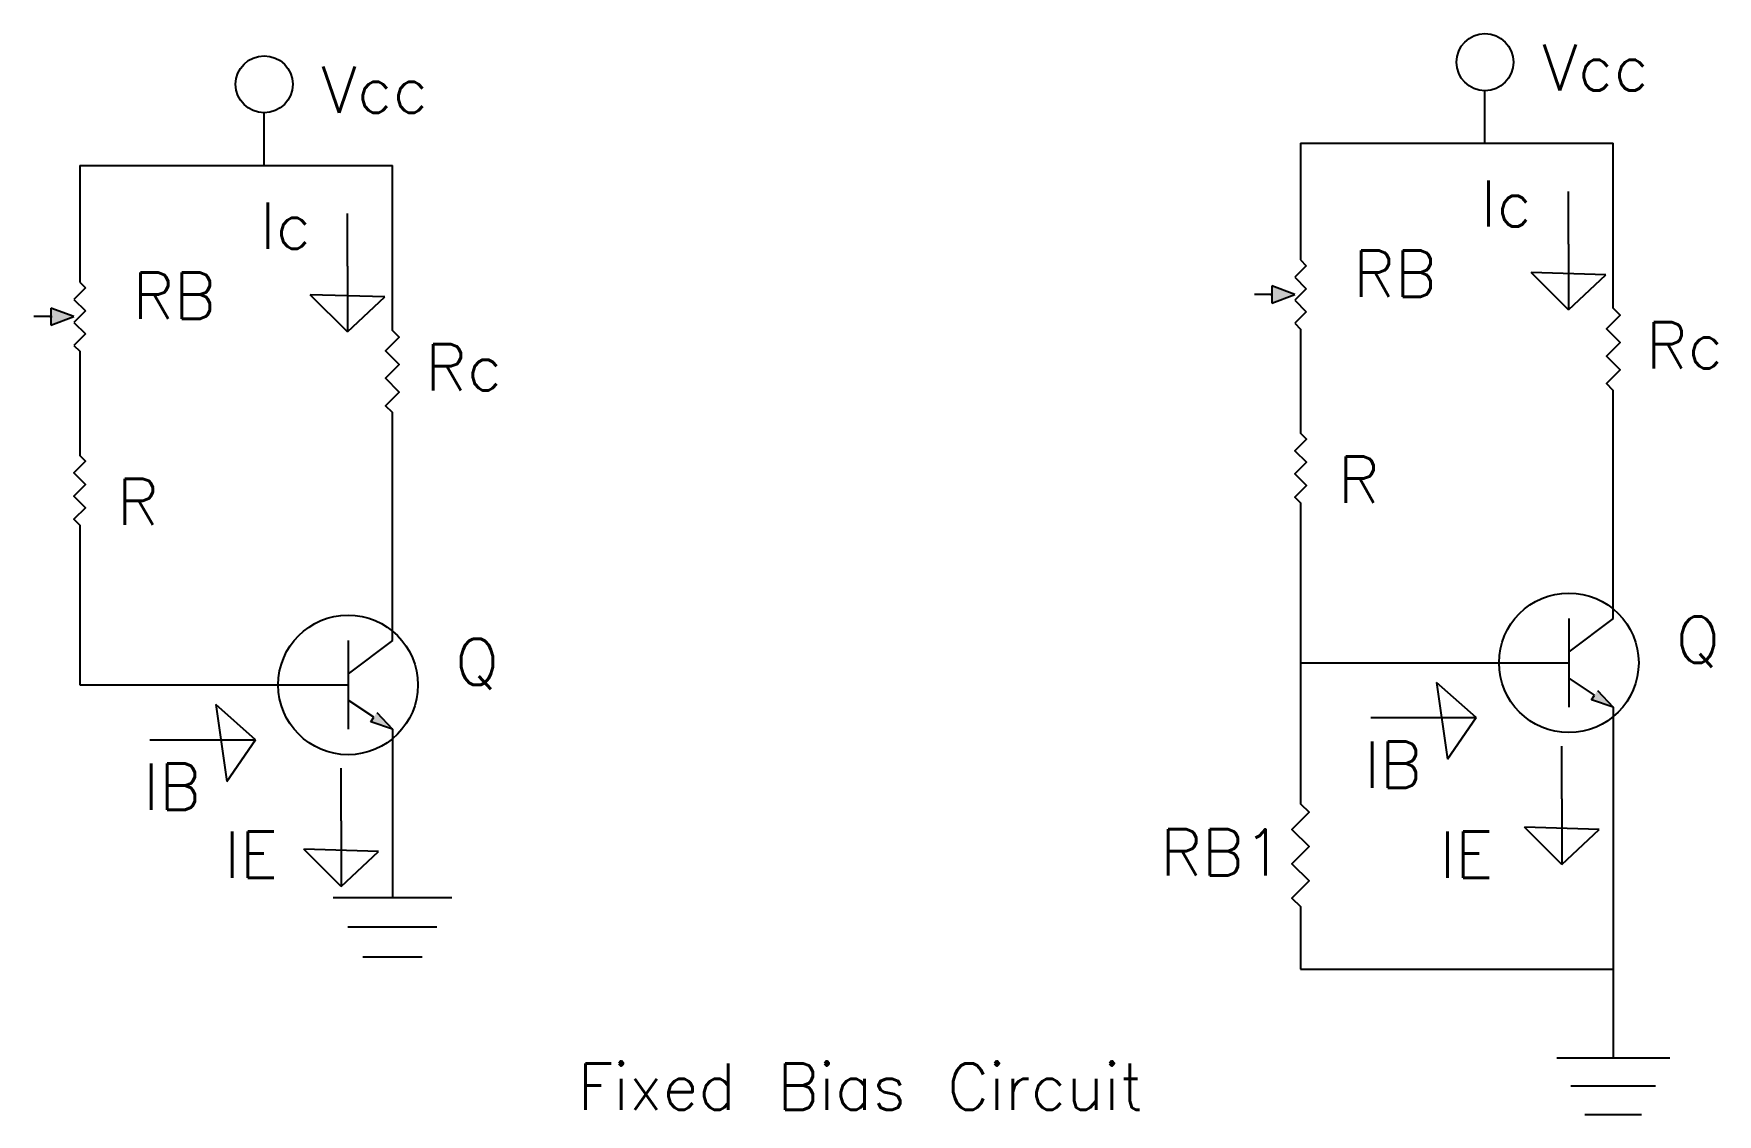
# Model space of a CAD drawing. Header units: inches. Extents: x 19.8 to 92.6, y -1.2 to 45.6.
import ezdxf

# ---------------------------------------------------------------- set-up
doc = ezdxf.new("R2010")
doc.units = ezdxf.units.IN
doc.header["$MEASUREMENT"] = 0
doc.styles.get("Standard").update_dxf_attribs({"font": 'txt.shx', "height": 2})

# ---------------------------------------------------------------- blocks, each defined once
blk = doc.blocks.new('Resistor - Variable')
at = {"color": 7}
for p, q in [((0, 0), (0.05, 0)), ((0.05, 0), (0.075, 0.025)), ((0.075, 0.025), (0.125, -0.025)), ((0.125, -0.025), (0.175, 0.025)), ((0.175, 0.025), (0.225, -0.025)), ((0.225, -0.025), (0.275, 0.025)), ((0.275, 0.025), (0.325, -0.025)), ((0.325, -0.025), (0.35, 0)), ((0.35, 0), (0.4, 0)), ((0.2, -0.025), (0.1625, -0.125)), ((0.2375, -0.125), (0.2, -0.025)), ((0.1625, -0.125), (0.2375, -0.125)), ((0.2, -0.13), (0.2, -0.12)), ((0.2, -0.125), (0.2, -0.2))]:
    blk.add_line(p, q, dxfattribs=at)
blk.add_solid([(0.2375, -0.125), (0.2, -0.025), (0.1625, -0.125)], dxfattribs=at)
blk = doc.blocks.new('Resistor')
at = {"color": 7}
blk.add_lwpolyline([(0, 0), (0.05, 0), (0.075, 0.025), (0.125, -0.025), (0.175, 0.025), (0.225, -0.025), (0.275, 0.025), (0.325, -0.025), (0.35, 0), (0.4, 0)], dxfattribs=at)
blk = doc.blocks.new('Transistor - NPN')
at = {"color": 7}
for p, q in [((0.199999, 0.2), (0.199999, -0.2)), ((0.399999, 0.2), (0.199999, 0.05)), ((0, 0), (0.199999, 0)), ((0.316132, -0.145536), (0.201153, -0.069033)), ((0.302516, -0.166503), (0.316132, -0.145536)), ((0.329748, -0.124569), (0.399999, -0.2)), ((0.399999, -0.2), (0.302516, -0.166503))]:
    blk.add_line(p, q, dxfattribs=at)
blk.add_solid([(0.302516, -0.166503), (0.399999, -0.2), (0.329748, -0.124569)], dxfattribs=at)
blk = doc.blocks.new('Ground')
at = {"color": 7}
for p, q in [((-0.1, 0), (0.1, 0)), ((0.075, -0.05), (-0.075, -0.05)), ((-0.05, -0.1), (0.05, -0.1))]:
    blk.add_line(p, q, dxfattribs=at)

msp = doc.modelspace()

# ---------------------------------------------------------------- linework, layer by layer
for p, q in [((82.549, 40.832), (82.549, 43.108)), ((29.764, 39.875), (29.764, 42.151)), ((74.574, 40.832), (74.574, 36.28)), ((74.574, 40.832), (82.549, 40.832)), ((82.549, 40.832), (88.093, 40.832)), ((88.093, 34.289), (88.093, 40.832)), ((21.789, 39.875), (21.789, 35.323)), ((21.789, 39.875), (29.764, 39.875)), ((29.764, 39.875), (35.309, 39.875)), ((35.309, 33.332), (35.309, 39.875)), ((86.157, 36.47), (86.157, 38.746)), ((33.372, 35.513), (33.372, 37.789)), ((86.157, 36.47), (86.157, 33.625)), ((33.372, 35.513), (33.372, 32.668)), ((86.157, 33.625), (84.543, 35.237)), ((87.771, 35.142), (84.543, 35.237)), ((86.157, 33.625), (87.771, 35.142)), ((33.372, 32.668), (31.758, 34.28)), ((34.986, 34.185), (31.758, 34.28)), ((33.372, 32.668), (34.986, 34.185)), ((74.574, 32.297), (74.574, 28.789)), ((21.789, 31.34), (21.789, 27.832)), ((88.093, 20.276), (88.093, 29.547)), ((35.309, 19.319), (35.309, 28.59)), ((74.574, 24.768), (74.574, 18.358)), ((21.789, 23.811), (21.789, 17.401)), ((74.574, 18.358), (84.258, 18.358)), ((74.574, 18.358), (74.574, 13.002)), ((82.169, 15.987), (80.46, 17.504)), ((80.46, 17.504), (80.935, 14.185)), ((21.789, 17.401), (31.473, 17.401)), ((29.384, 15.03), (27.675, 16.547)), ((27.675, 16.547), (28.15, 13.228)), ((88.093, 16.44), (88.093, 9.16)), ((35.309, 15.483), (35.309, 8.203)), ((77.612, 15.987), (82.169, 15.987)), ((82.169, 15.987), (80.935, 14.185)), ((80.935, 14.185), (82.169, 15.987)), ((24.827, 15.03), (29.384, 15.03)), ((29.384, 15.03), (28.15, 13.228)), ((28.15, 13.228), (29.384, 15.03)), ((85.872, 12.479), (85.872, 14.754)), ((33.087, 11.522), (33.087, 13.797)), ((85.872, 12.479), (85.872, 9.634)), ((33.087, 11.522), (33.087, 8.677)), ((85.872, 9.634), (84.258, 11.246)), ((87.486, 11.151), (84.258, 11.246)), ((85.872, 9.634), (87.486, 11.151)), ((33.087, 8.677), (31.473, 10.289)), ((34.701, 10.194), (31.473, 10.289)), ((33.087, 8.677), (34.701, 10.194)), ((88.093, 9.16), (88.093, 9.16)), ((88.093, 9.16), (88.093, 4.361)), ((35.309, 8.203), (35.309, 8.203)), ((74.574, 7.071), (74.574, 5.108)), ((74.574, 5.108), (88.093, 5.108)), ((88.093, 4.361), (88.093, 4.361)), ((88.093, 4.361), (88.093, 4.361)), ((88.093, 4.361), (88.093, 1.267))]:
    msp.add_line(p, q)
for centre, radius in [((82.549, 44.34), 1.233), ((29.764, 43.383), 1.233), ((86.176, 18.358), 3.019), ((33.391, 17.401), 3.019)]:
    msp.add_circle(centre, radius)

# ---------------------------------------------------------------- block references
for name, p, xscale, yscale, zscale, rotation in [('Resistor - Variable', (74.574, 36.28), 9.956859240472454, 9.956859240472454, 9.956859240472454, 270), ('Resistor - Variable', (21.789, 35.323), 9.956859240472454, 9.956859240472454, 9.956859240472454, 270), ('Resistor', (88.093, 29.547), 11.85340387902698, 11.85340387902698, 11.85340387902698, 90), ('Resistor', (35.309, 28.59), 11.85340387902698, 11.85340387902698, 11.85340387902698, 90), ('Resistor', (74.574, 28.789), 10.05168640523681, 10.05168640523681, 10.05168640523681, 270), ('Resistor', (21.789, 27.832), 10.05168640523681, 10.05168640523681, 10.05168640523681, 270), ('Resistor', (74.574, 13.002), 14.82765325135837, 14.82765325135837, 14.82765325135837, 270)]:
    msp.add_blockref(name, p, dxfattribs=dict(xscale=xscale, yscale=yscale, zscale=zscale, rotation=rotation))
for name, p, xscale, yscale, zscale in [('Transistor - NPN', (84.258, 18.358), 9.589039041651688, 9.589039041651688, 9.589039041651688), ('Transistor - NPN', (31.473, 17.401), 9.589039041651688, 9.589039041651688, 9.589039041651688), ('Ground', (35.309, 8.203), 25.69103906079674, 25.69103906079674, 25.69103906079674), ('Ground', (88.093, 1.267), 24.4243607780089, 24.4243607780089, 24.4243607780089)]:
    msp.add_blockref(name, p, dxfattribs=dict(xscale=xscale, yscale=yscale, zscale=zscale))

# ---------------------------------------------------------------- texts
for s, p in [('Vcc', (85.017, 43.108)), ('Vcc', (32.232, 42.151)), ('Ic', (82.359, 37.228)), ('Ic', (29.574, 36.271)), ('RB', (76.852, 34.194)), ('RB', (24.068, 33.237)), ('Rc', (89.51, 31.094)), ('Rc', (36.725, 30.137)), ('R', (76.188, 25.28)), ('R', (23.403, 24.323)), ('Q', (90.809, 18.358)), ('Q', (38.024, 17.401)), ('IB', (77.327, 12.953)), ('IB', (24.542, 11.996)), ('IE', (28.036, 9.055)), ('RB1', (68.514, 9.161)), ('IE', (80.583, 9.055)), ('Fixed Bias Circuit', (43.309, -0.973))]:
    msp.add_text(s, height=2).set_placement(p)

doc.saveas('drawing.dxf')
